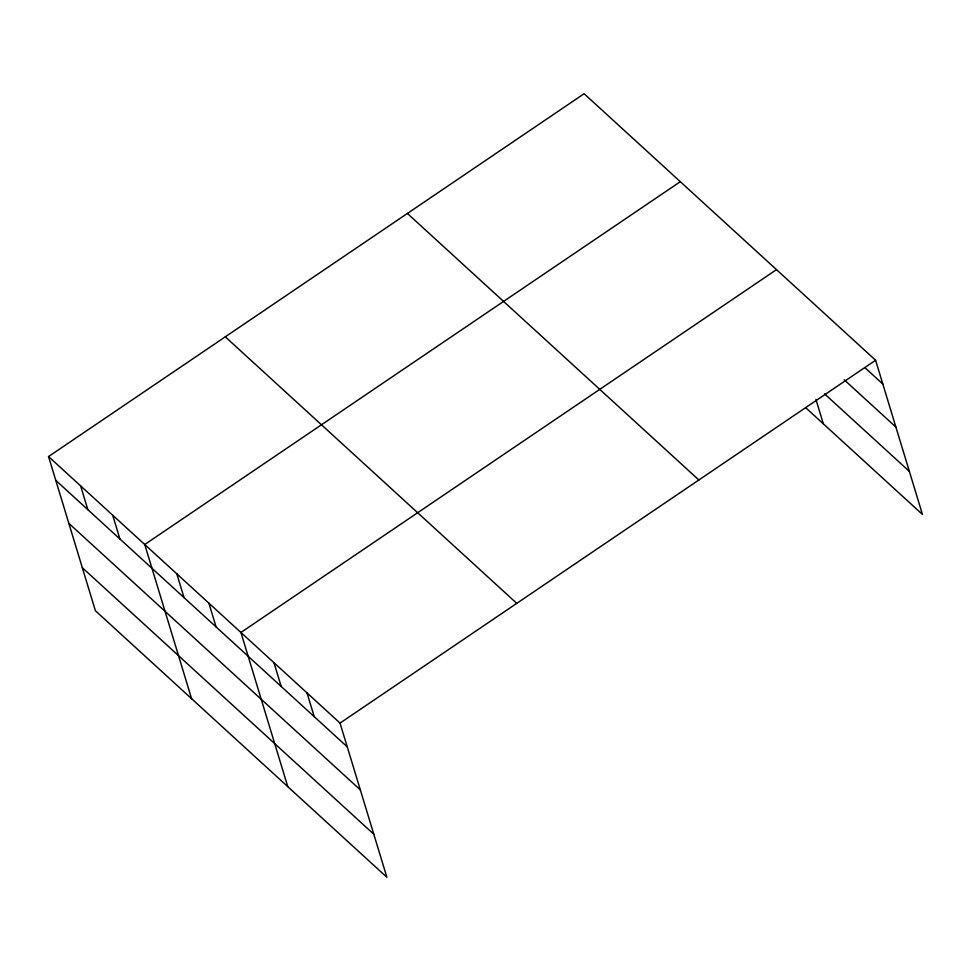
<?xml version="1.0" encoding="UTF-8"?>
<svg xmlns="http://www.w3.org/2000/svg" width="971" height="971" viewBox="0 0 971 971"><rect width="100%" height="100%" fill="white"/><g stroke="black" fill="none" stroke-linecap="round" stroke-linejoin="round"><path stroke-width="1.46" d="M48.55 456.552L340.032 723.092L386.883 877.274L95.401 610.747L48.55 456.552L584.117 93.726L875.599 360.253L922.45 514.448L805.651 407.65M680.307 181.686L144.74 544.513L191.59 698.695M776.497 269.635L240.929 632.461L287.78 786.656M340.032 723.092L875.599 360.253M865.21 367.936L882.833 384.043M844.151 379.746L895.905 427.07M824.585 393.886L909.378 471.408M407.383 213.462L698.865 479.99M225.284 336.828L516.778 603.355M55.772 480.342L347.266 746.869M68.856 523.369L360.338 789.909M82.317 567.707L373.811 834.235M815.931 399.433L823.347 423.829M307.006 692.881L314.228 716.671M273.968 662.671L281.189 686.461M208.874 603.149L216.096 626.938M176.807 573.825L184.029 597.614M112.672 515.188L119.906 538.978M80.617 485.876L87.839 509.666"/></g></svg>
